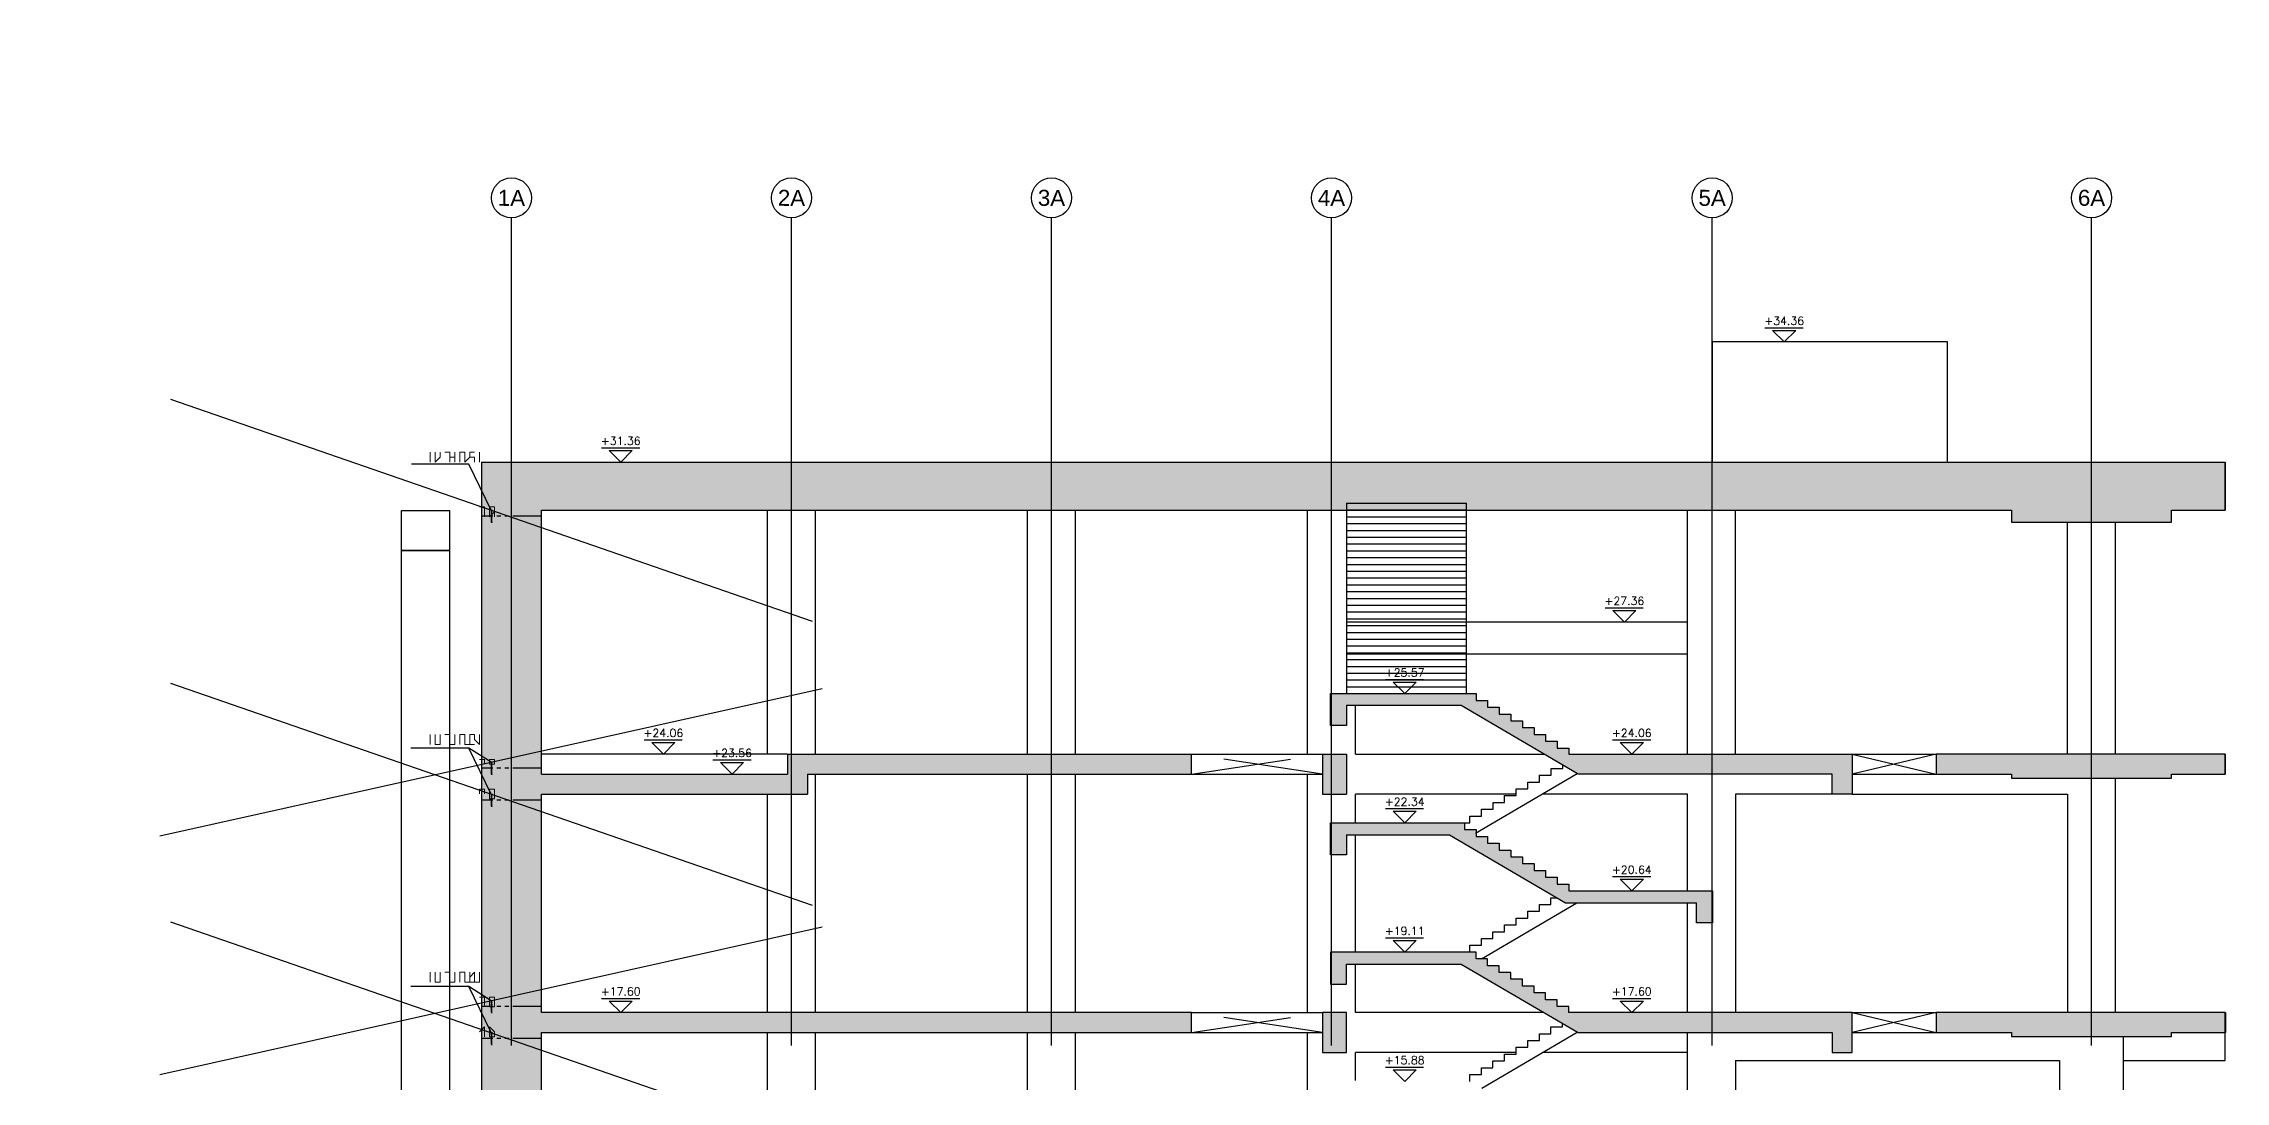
# Model space of a CAD drawing. Header units: inches. Extents: x 400392 to 401495, y 4543971 to 4544133.
# Drawn here: x 401127.4 to 401181.9, y 4544019.8 to 4544045.7 of the extents above; entities that cross this region are included whole.
import ezdxf
from ezdxf.enums import TextEntityAlignment as Align

# ---------------------------------------------------------------- set-up
doc = ezdxf.new("R2010")
doc.units = ezdxf.units.IN
doc.header["$MEASUREMENT"] = 0
for name, pattern in [('ACAD_ISO05W100', [33, 24, -3, 0, -3, 0, -3]), ('AKS', [3, 2.5, -0.25, 0, -0.25]), ('CIZGI', [0.4, 0.25, -0.15]), ('CONTINU', [0]), ('HIDDEN', [0.375, 0.25, -0.125])]:
    doc.linetypes.add(name, pattern=pattern)
for name, color, linetype in [('aks prota', 2, 'AKS'), ('caks prota', 4, 'Continuous'), ('görünüş prota', 4, 'Continuous'), ('inşaat derzi prota', 11, 'Continuous'), ('kesik prota', 2, 'CIZGI'), ('kesit prota', 1, 'Continuous'), ('kesit tarama prota', 252, 'Continuous'), ('kot prota', 4, 'Continuous'), ('merdiven prota', 2, 'Continuous'), ('not çizgisi prota', 4, 'Continuous'), ('PRT-CST-rc_level', 6, 'Continuous'), ('PRT-CST-rc_levermark', 4, 'Continuous'), ('st_s_su tutucu', 2, 'Continuous'), ('st_s_ölçü', 4, 'Continuous'), ('taks prota', 7, 'Continuous'), ('ölçü prota', 4, 'Continuous')]:
    doc.layers.add(name, color=color, linetype=linetype)
doc.layers.add('PRT-KD-kazik', color=172, linetype='Continuous', lineweight=25)
doc.styles.add('OLCU', font='romanstw.shx')
doc.styles.add('TAKS', font='Arial Unicode.ttf')
doc.dimstyles.new('1-50', dxfattribs={"dimtxt": 10, "dimasz": 4, "dimexe": 4, "dimexo": 8, "dimgap": 4, "dimtad": 1, "dimdec": 1, "dimrnd": 0.05, "dimzin": 9, "dimdsep": 46, "dimtxsty": 'OLCU', "dimblk1": 'OBLIQUE', "dimblk2": 'OBLIQUE', "dimsah": 1, "dimcen": 2, "dimdle": 4, "dimclrd": 4, "dimclre": 4, "dimclrt": 3, "dimadec": 1, "dimazin": 0, "dimtfac": 1, "dimtdec": 1, "dimtix": 1, "dimtmove": 2, "dimatfit": 3, "dimldrblk": 'OBLIQUE', "dimfxl": 1, "dimtvp": 1, "dimtolj": 1, "dimtzin": 1, "dimarcsym": 0})

# ---------------------------------------------------------------- blocks, each defined once
blk = doc.blocks.new('KOTK5')
at = {"layer": 'PRT-CST-rc_levermark'}
blk.add_line((217, 160), (-213, 160), dxfattribs=at)
blk.add_lwpolyline([(130, 130), (-130, 130), (0, 0)], close=True, dxfattribs=at)
at = {"layer": 'PRT-CST-rc_level', "style": 'OLCU'}
blk.add_attdef('000.00', text='', height=90, dxfattribs=at).set_placement((0, 193), align=Align.CENTER)
blk = doc.blocks.new('_Oblique')
at = {"layer": 'st_s_ölçü', "lineweight": -2}
blk.add_line((-0.5, -0.5), (0.5, 0.5), dxfattribs=at)
blk = doc.blocks.new('D')
at = {"layer": 'st_s_su tutucu', "linetype": 'CONTINU', "ltscale": 0.2}
for p, q in [((-39988, 52508), (-39993, 52508)), ((-39993, 52508), (-39993, 52507)), ((-39993, 52507), (-39991, 52506)), ((-39991, 52499), (-39992, 52499)), ((-39992, 52499), (-39992, 52498)), ((-39992, 52498), (-39991, 52498)), ((-39991, 52489), (-39992, 52489)), ((-39992, 52489), (-39992, 52488)), ((-39992, 52488), (-39991, 52488)), ((-39991, 52479), (-39992, 52479)), ((-39992, 52479), (-39992, 52478)), ((-39992, 52478), (-39991, 52478)), ((-39992, 52468), (-39992, 52469)), ((-39992, 52469), (-39991, 52469)), ((-39991, 52468), (-39992, 52468)), ((-39991, 52506), (-39991, 52499)), ((-39991, 52498), (-39991, 52489)), ((-39991, 52488), (-39991, 52479)), ((-39991, 52469), (-39991, 52478)), ((-39991, 52459), (-39991, 52468)), ((-39990, 52506), (-39988, 52507)), ((-39990, 52499), (-39990, 52506)), ((-39989, 52499), (-39990, 52499)), ((-39990, 52489), (-39990, 52498)), ((-39990, 52498), (-39989, 52498)), ((-39989, 52489), (-39990, 52489)), ((-39990, 52479), (-39990, 52488)), ((-39990, 52488), (-39989, 52488)), ((-39989, 52479), (-39990, 52479)), ((-39990, 52478), (-39989, 52478)), ((-39990, 52478), (-39990, 52469)), ((-39990, 52469), (-39989, 52469)), ((-39989, 52468), (-39990, 52468)), ((-39990, 52468), (-39990, 52459)), ((-39989, 52498), (-39989, 52499)), ((-39989, 52488), (-39989, 52489)), ((-39989, 52478), (-39989, 52479)), ((-39989, 52469), (-39989, 52468)), ((-39988, 52507), (-39988, 52508)), ((-39993, 52449), (-39991, 52450)), ((-39993, 52448), (-39993, 52449)), ((-39988, 52448), (-39993, 52448)), ((-39992, 52458), (-39992, 52459)), ((-39992, 52459), (-39991, 52459)), ((-39991, 52458), (-39992, 52458)), ((-39991, 52450), (-39991, 52458)), ((-39990, 52459), (-39989, 52459)), ((-39989, 52458), (-39990, 52458)), ((-39990, 52458), (-39990, 52450)), ((-39990, 52450), (-39988, 52449)), ((-39989, 52459), (-39989, 52458)), ((-39988, 52449), (-39988, 52448))]:
    blk.add_line(p, q, dxfattribs=at)

msp = doc.modelspace()

# ---------------------------------------------------------------- hatches: boundary and pattern name
at = {"layer": 'kesit tarama prota'}
h = msp.add_hatch(color=256, dxfattribs=at)
h.dxf.hatch_style = 1
h.paths.add_polyline_path([(401181.938, 4543998.645), (401175.01, 4543998.645), (401175.01, 4544000.375), (401181.938, 4544000.375), (401181.938, 4544000.575), (401174.71, 4544000.575), (401174.71, 4543998.645), (401172.61, 4543998.645), (401172.61, 4544000.575), (401165.525, 4544000.575), (401165.525, 4544000.728), (401165.235, 4544000.728), (401165.235, 4544000.898), (401164.945, 4544000.898), (401164.945, 4544001.068), (401164.655, 4544001.068), (401164.655, 4544001.238), (401164.365, 4544001.238), (401164.365, 4544001.408), (401164.075, 4544001.408), (401164.075, 4544001.578), (401163.785, 4544001.578), (401163.785, 4544001.748), (401163.495, 4544001.748), (401163.495, 4544001.918), (401163.205, 4544001.918), (401163.205, 4544002.088), (401159.569, 4544002.088), (401159.569, 4544001.289), (401159.969, 4544001.289), (401159.969, 4544001.788), (401162.833, 4544001.788), (401164.903, 4544000.575), (401159.669, 4544000.575), (401159.669, 4544000.375), (401165.209, 4544000.375), (401165.209, 4543998.645), (401144.01, 4543998.645), (401144.01, 4544000.375), (401156.094, 4544000.375), (401156.094, 4544000.575), (401140.344, 4544000.575), (401140.344, 4544006.095), (401156.094, 4544006.095), (401156.094, 4544006.695), (401140.344, 4544006.695), (401140.344, 4544011.555), (401156.094, 4544011.555), (401156.094, 4544012.155), (401139.844, 4544012.155), (401139.844, 4544020.985), (401156.094, 4544020.985), (401156.094, 4544021.485), (401139.844, 4544021.485), (401139.844, 4544026.945), (401146.494, 4544026.945), (401146.494, 4544027.445), (401156.094, 4544027.445), (401156.094, 4544027.945), (401145.994, 4544027.945), (401145.994, 4544027.445), (401139.844, 4544027.445), (401139.844, 4544034.045), (401176.594, 4544034.045), (401176.594, 4544033.745), (401180.594, 4544033.745), (401180.594, 4544034.045), (401181.933, 4544034.045), (401181.933, 4544035.245), (401138.344, 4544035.245), (401138.344, 4543996.645), (401139.26, 4543996.645), (401140.36, 4543994.445), (401147.36, 4543994.445), (401148.46, 4543996.645), (401181.938, 4543996.645)])
h.paths.add_polyline_path([(401165.509, 4543998.645), (401165.509, 4544000.375), (401172.31, 4544000.375), (401172.31, 4543998.645)], flags=16)
h.paths.add_polyline_path([(401145.36, 4543996.445), (401144.01, 4543996.445), (401144.01, 4543998.445), (401145.36, 4543998.445)], flags=16)
h.paths.add_polyline_path([(401143.71, 4543996.445), (401142.36, 4543996.445), (401142.36, 4543998.445), (401143.71, 4543998.445)], flags=16)
h.paths.add_polyline_path([(401143.71, 4543998.645), (401140.344, 4543998.645), (401140.344, 4544000.375), (401143.71, 4544000.375)], flags=16)
h = msp.add_hatch(color=256, dxfattribs=at)
h.dxf.hatch_style = 1
h.paths.add_polyline_path([(401172.61, 4544027.945), (401165.526, 4544027.945), (401165.526, 4544028.098), (401165.236, 4544028.098), (401165.236, 4544028.268), (401164.946, 4544028.268), (401164.946, 4544028.438), (401164.656, 4544028.438), (401164.656, 4544028.608), (401164.366, 4544028.608), (401164.366, 4544028.778), (401164.076, 4544028.778), (401164.076, 4544028.948), (401163.786, 4544028.948), (401163.786, 4544029.118), (401163.496, 4544029.118), (401163.496, 4544029.288), (401163.206, 4544029.288), (401163.206, 4544029.458), (401159.569, 4544029.458), (401159.569, 4544028.659), (401159.969, 4544028.659), (401159.969, 4544029.158), (401162.834, 4544029.158), (401165.756, 4544027.445), (401172.11, 4544027.445), (401172.11, 4544026.945), (401172.61, 4544026.945)])
h = msp.add_hatch(color=256, dxfattribs=at)
h.dxf.hatch_style = 1
h.paths.add_polyline_path([(401159.969, 4544027.945), (401159.369, 4544027.945), (401159.369, 4544026.945), (401159.969, 4544026.945)])
h = msp.add_hatch(color=256, dxfattribs=at)
h.dxf.hatch_style = 1
h.paths.add_polyline_path([(401181.933, 4544027.945), (401174.71, 4544027.945), (401174.71, 4544027.445), (401176.594, 4544027.445), (401176.594, 4544027.345), (401180.594, 4544027.345), (401180.594, 4544027.445), (401181.933, 4544027.445)])
h = msp.add_hatch(color=256, dxfattribs=at)
h.dxf.hatch_style = 1
h.paths.add_polyline_path([(401169.119, 4544024.528), (401165.526, 4544024.528), (401165.526, 4544024.698), (401165.236, 4544024.698), (401165.236, 4544024.868), (401164.946, 4544024.868), (401164.946, 4544025.038), (401164.656, 4544025.038), (401164.656, 4544025.208), (401164.366, 4544025.208), (401164.366, 4544025.378), (401164.076, 4544025.378), (401164.076, 4544025.548), (401163.786, 4544025.548), (401163.786, 4544025.718), (401163.496, 4544025.718), (401163.496, 4544025.888), (401163.206, 4544025.888), (401163.206, 4544026.058), (401162.916, 4544026.058), (401162.916, 4544026.228), (401159.569, 4544026.228), (401159.569, 4544025.429), (401159.969, 4544025.429), (401159.969, 4544025.928), (401162.544, 4544025.928), (401165.444, 4544024.228), (401168.719, 4544024.228), (401168.719, 4544023.729), (401169.119, 4544023.729)])
h = msp.add_hatch(color=256, dxfattribs=at)
h.dxf.hatch_style = 1
h.paths.add_polyline_path([(401172.611, 4544021.485), (401165.526, 4544021.485), (401165.526, 4544021.638), (401165.236, 4544021.638), (401165.236, 4544021.808), (401164.946, 4544021.808), (401164.946, 4544021.978), (401164.656, 4544021.978), (401164.656, 4544022.148), (401164.366, 4544022.148), (401164.366, 4544022.318), (401164.076, 4544022.318), (401164.076, 4544022.488), (401163.786, 4544022.488), (401163.786, 4544022.658), (401163.496, 4544022.658), (401163.496, 4544022.828), (401163.206, 4544022.828), (401163.206, 4544022.998), (401162.665, 4544022.998), (401159.569, 4544022.998), (401159.569, 4544022.199), (401159.969, 4544022.199), (401159.969, 4544022.698), (401162.834, 4544022.698), (401165.756, 4544020.985), (401172.111, 4544020.985), (401172.111, 4544020.485), (401172.611, 4544020.485)])
h = msp.add_hatch(color=256, dxfattribs=at)
h.dxf.hatch_style = 1
h.paths.add_polyline_path([(401159.969, 4544021.485), (401159.369, 4544021.485), (401159.369, 4544020.485), (401159.969, 4544020.485)])
h = msp.add_hatch(color=256, dxfattribs=at)
h.dxf.hatch_style = 1
h.paths.add_polyline_path([(401181.938, 4544021.485), (401174.71, 4544021.485), (401174.71, 4544020.985), (401176.594, 4544020.985), (401176.594, 4544020.885), (401180.594, 4544020.885), (401180.594, 4544020.985), (401181.938, 4544020.985)])

# ---------------------------------------------------------------- linework, layer by layer
at = {"layer": 'aks prota', "ltscale": 10}
for p, q in [((401139.094, 4543990.565), (401139.094, 4544041.346)), ((401146.094, 4543990.565), (401146.094, 4544041.346)), ((401152.594, 4543990.565), (401152.594, 4544041.346)), ((401159.594, 4543990.565), (401159.594, 4544041.346)), ((401169.11, 4543990.565), (401169.11, 4544041.346)), ((401178.594, 4543990.565), (401178.594, 4544041.346))]:
    msp.add_line(p, q, dxfattribs=at)
at = {"layer": 'caks prota', "ltscale": 0.05}
for centre in [(401139.094, 4544041.846), (401146.094, 4544041.846), (401152.594, 4544041.846), (401159.594, 4544041.846), (401169.11, 4544041.846), (401178.594, 4544041.846)]:
    msp.add_circle(centre, 0.5, dxfattribs=at)
at = {"layer": 'görünüş prota', "color": 4}
for p, q in [((401145.494, 4544027.945), (401145.494, 4544034.045)), ((401146.694, 4544027.945), (401146.694, 4544034.045)), ((401151.994, 4544027.945), (401151.994, 4544034.045)), ((401153.194, 4544027.945), (401153.194, 4544034.045)), ((401158.994, 4544027.945), (401158.994, 4544034.045)), ((401168.494, 4544027.945), (401168.494, 4544034.045)), ((401169.694, 4544027.945), (401169.694, 4544034.045)), ((401177.994, 4544027.945), (401177.994, 4544033.745)), ((401179.194, 4544027.945), (401179.194, 4544033.745)), ((401160.194, 4544027.945), (401160.194, 4544029.158)), ((401156.094, 4544027.945), (401159.369, 4544027.945)), ((401146.694, 4544021.485), (401146.694, 4544027.445)), ((401151.994, 4544021.485), (401151.994, 4544027.445)), ((401153.194, 4544021.485), (401153.194, 4544027.445)), ((401156.094, 4544027.445), (401159.369, 4544027.445)), ((401158.994, 4544021.485), (401158.994, 4544027.445)), ((401179.194, 4544021.485), (401179.194, 4544027.345)), ((401145.494, 4544021.485), (401145.494, 4544026.945)), ((401160.194, 4544026.249), (401160.194, 4544026.945)), ((401160.194, 4544023.019), (401160.194, 4544025.928)), ((401168.494, 4544021.485), (401168.494, 4544024.228)), ((401160.194, 4544021.485), (401160.194, 4544022.698)), ((401156.094, 4544021.485), (401159.369, 4544021.485)), ((401145.494, 4544012.155), (401145.494, 4544020.985)), ((401146.694, 4544012.155), (401146.694, 4544020.985)), ((401151.994, 4544012.155), (401151.994, 4544020.985)), ((401153.194, 4544012.155), (401153.194, 4544020.985)), ((401156.094, 4544020.985), (401159.369, 4544020.985)), ((401158.994, 4544012.155), (401158.994, 4544020.985)), ((401168.494, 4544018.259), (401168.494, 4544020.985)), ((401179.394, 4544012.155), (401179.394, 4544020.885)), ((401160.194, 4544019.789), (401160.194, 4544020.485))]:
    msp.add_line(p, q, dxfattribs=at)
for points in [[(401174.99, 4544035.245), (401174.99, 4544038.245), (401169.11, 4544038.245), (401169.11, 4544035.245)], [(401159.969, 4544034.218), (401159.969, 4544029.458)], [(401159.969, 4544034.218), (401162.969, 4544034.218)], [(401162.969, 4544029.458), (401162.969, 4544034.218)], [(401159.969, 4544034.048), (401162.969, 4544034.048)], [(401159.969, 4544033.878), (401162.969, 4544033.878)], [(401159.969, 4544033.708), (401162.969, 4544033.708)], [(401159.969, 4544033.538), (401162.969, 4544033.538)], [(401159.969, 4544033.368), (401162.969, 4544033.368)], [(401159.969, 4544033.198), (401162.969, 4544033.198)], [(401159.969, 4544033.028), (401162.969, 4544033.028)], [(401159.969, 4544032.858), (401162.969, 4544032.858)], [(401159.969, 4544032.688), (401162.969, 4544032.688)], [(401159.969, 4544032.518), (401162.969, 4544032.518)], [(401159.969, 4544032.348), (401162.969, 4544032.348)], [(401159.969, 4544032.178), (401162.969, 4544032.178)], [(401159.969, 4544032.008), (401162.969, 4544032.008)], [(401159.969, 4544031.838), (401162.969, 4544031.838)], [(401159.969, 4544031.668), (401162.969, 4544031.668)], [(401159.969, 4544031.498), (401162.969, 4544031.498)], [(401159.969, 4544031.328), (401162.969, 4544031.328)], [(401159.969, 4544031.158), (401162.969, 4544031.158)], [(401159.969, 4544030.988), (401162.969, 4544030.988)], [(401159.969, 4544030.818), (401162.969, 4544030.818)], [(401159.969, 4544030.648), (401162.969, 4544030.648)], [(401159.969, 4544030.478), (401162.969, 4544030.478)], [(401159.969, 4544030.308), (401162.969, 4544030.308)], [(401159.969, 4544030.138), (401162.969, 4544030.138)], [(401159.969, 4544029.968), (401162.969, 4544029.968)], [(401159.969, 4544029.798), (401162.969, 4544029.798)], [(401159.969, 4544029.628), (401162.969, 4544029.628)], [(401145.994, 4544027.945), (401139.844, 4544027.945)], [(401162.91, 4544026.228), (401163.052, 4544026.228), (401163.052, 4544026.398), (401163.342, 4544026.398), (401163.342, 4544026.568), (401163.632, 4544026.568), (401163.632, 4544026.738), (401163.922, 4544026.738), (401163.922, 4544026.908), (401164.212, 4544026.908), (401164.212, 4544027.078), (401164.502, 4544027.078), (401164.502, 4544027.248), (401164.792, 4544027.248), (401164.792, 4544027.418), (401165.082, 4544027.418), (401165.082, 4544027.588), (401165.372, 4544027.588), (401165.372, 4544027.67)], [(401172.611, 4544027.945), (401174.71, 4544027.945)], [(401163.197, 4544025.972), (401165.733, 4544027.458)], [(401172.611, 4544027.445), (401174.71, 4544027.445)], [(401172.11, 4544026.945), (401169.694, 4544026.945), (401169.694, 4544021.485)], [(401172.611, 4544026.945), (401177.994, 4544026.945), (401177.994, 4544021.485)], [(401163.05, 4544022.998), (401163.05, 4544023.168), (401163.34, 4544023.168), (401163.34, 4544023.338), (401163.63, 4544023.338), (401163.63, 4544023.508), (401163.92, 4544023.508), (401163.92, 4544023.678), (401164.21, 4544023.678), (401164.21, 4544023.848), (401164.5, 4544023.848), (401164.5, 4544024.018), (401164.79, 4544024.018), (401164.79, 4544024.188), (401165.08, 4544024.188), (401165.08, 4544024.358), (401165.217, 4544024.358)], [(401163.342, 4544022.828), (401165.73, 4544024.228)], [(401163.05, 4544019.768), (401163.05, 4544019.938), (401163.34, 4544019.938), (401163.34, 4544020.108), (401163.63, 4544020.108), (401163.63, 4544020.278), (401163.92, 4544020.278), (401163.92, 4544020.448), (401164.21, 4544020.448), (401164.21, 4544020.618), (401164.5, 4544020.618), (401164.5, 4544020.788), (401164.79, 4544020.788), (401164.79, 4544020.958), (401165.08, 4544020.958), (401165.08, 4544021.128), (401165.37, 4544021.128), (401165.37, 4544021.208)], [(401172.611, 4544021.485), (401174.71, 4544021.485)], [(401163.353, 4544019.598), (401165.735, 4544020.994)], [(401172.611, 4544020.985), (401174.71, 4544020.985)], [(401169.694, 4544020.285), (401169.694, 4544017.255)], [(401169.694, 4544020.285), (401177.794, 4544020.285), (401177.794, 4544012.155)]]:
    msp.add_lwpolyline(points, dxfattribs=at)
at = {"layer": 'inşaat derzi prota', "linetype": 'ACAD_ISO05W100', "ltscale": 0.03}
for points in [[(401139.844, 4544033.895), (401138.344, 4544033.895)], [(401139.844, 4544027.595), (401138.344, 4544027.595)], [(401139.844, 4544026.795), (401138.344, 4544026.795)], [(401139.844, 4544021.635), (401138.344, 4544021.635)], [(401139.844, 4544020.835), (401138.344, 4544020.835)]]:
    msp.add_lwpolyline(points, dxfattribs=at)
at = {"layer": 'kesik prota', "ltscale": 10}
for p, q in [((401181.933, 4544034.045), (401181.933, 4544035.245)), ((401181.933, 4544027.445), (401181.933, 4544027.945)), ((401181.933, 4544020.285), (401181.933, 4544021.485))]:
    msp.add_line(p, q, dxfattribs=at)
at = {"layer": 'kesit prota', "color": 1}
for p, q in [((401138.344, 4544035.245), (401181.933, 4544035.245)), ((401139.844, 4544027.445), (401139.844, 4544034.045)), ((401145.994, 4544027.945), (401156.094, 4544027.945)), ((401145.994, 4544027.945), (401145.994, 4544027.445)), ((401156.094, 4544027.445), (401156.094, 4544027.945)), ((401159.369, 4544027.945), (401159.969, 4544027.945)), ((401159.369, 4544027.945), (401159.369, 4544026.945)), ((401159.969, 4544027.945), (401159.969, 4544026.945)), ((401139.844, 4544027.445), (401145.994, 4544027.445)), ((401146.494, 4544027.445), (401156.094, 4544027.445)), ((401146.494, 4544027.445), (401146.494, 4544026.945)), ((401139.844, 4544026.945), (401146.494, 4544026.945)), ((401159.369, 4544026.945), (401159.969, 4544026.945))]:
    msp.add_line(p, q, dxfattribs=at)
for points in [[(401138.344, 4544035.245), (401138.344, 4543996.645), (401139.26, 4543996.645), (401140.36, 4543994.445), (401147.36, 4543994.445), (401148.46, 4543996.645), (401181.938, 4543996.645)], [(401139.844, 4544034.045), (401176.594, 4544034.045), (401176.594, 4544033.745), (401180.594, 4544033.745), (401180.594, 4544034.045), (401181.933, 4544034.045)], [(401165.756, 4544027.445), (401162.834, 4544029.158), (401159.969, 4544029.158), (401159.969, 4544028.659), (401159.569, 4544028.659), (401159.569, 4544029.458), (401163.206, 4544029.458), (401163.206, 4544029.288), (401163.496, 4544029.288), (401163.496, 4544029.118), (401163.786, 4544029.118), (401163.786, 4544028.948), (401164.076, 4544028.948), (401164.076, 4544028.778), (401164.366, 4544028.778), (401164.366, 4544028.608), (401164.656, 4544028.608), (401164.656, 4544028.438), (401164.946, 4544028.438), (401164.946, 4544028.268), (401165.236, 4544028.268), (401165.236, 4544028.098), (401165.526, 4544028.098), (401165.526, 4544027.945), (401172.61, 4544027.945), (401172.61, 4544026.945), (401172.11, 4544026.945), (401172.11, 4544027.445), (401165.756, 4544027.445)], [(401181.933, 4544027.945), (401174.71, 4544027.945), (401174.71, 4544027.445), (401176.594, 4544027.445), (401176.594, 4544027.345), (401180.594, 4544027.345), (401180.594, 4544027.445), (401181.933, 4544027.445)], [(401172.61, 4544027.445), (401172.61, 4544027.445)], [(401140.344, 4544006.695), (401140.344, 4544011.555), (401156.094, 4544011.555), (401156.094, 4544012.155), (401139.844, 4544012.155), (401139.844, 4544020.985), (401156.094, 4544020.985), (401156.094, 4544021.485), (401139.844, 4544021.485), (401139.844, 4544026.945)], [(401159.969, 4544025.928), (401159.969, 4544025.429), (401159.569, 4544025.429), (401159.569, 4544026.228), (401162.916, 4544026.228), (401162.916, 4544026.058), (401163.206, 4544026.058), (401163.206, 4544025.888), (401163.496, 4544025.888), (401163.496, 4544025.718), (401163.786, 4544025.718), (401163.786, 4544025.548), (401164.076, 4544025.548), (401164.076, 4544025.378), (401164.366, 4544025.378), (401164.366, 4544025.208), (401164.656, 4544025.208), (401164.656, 4544025.038), (401164.946, 4544025.038), (401164.946, 4544024.868), (401165.236, 4544024.868), (401165.236, 4544024.698), (401165.526, 4544024.698), (401165.526, 4544024.528), (401169.119, 4544024.528), (401169.119, 4544023.729), (401168.719, 4544023.729), (401168.719, 4544024.228)], [(401162.899, 4544026.228), (401162.899, 4544026.228)], [(401159.969, 4544025.928), (401162.544, 4544025.928), (401165.444, 4544024.228), (401168.719, 4544024.228)], [(401163.189, 4544022.998), (401163.189, 4544022.998), (401159.569, 4544022.998), (401159.569, 4544022.199), (401159.969, 4544022.199), (401159.969, 4544022.698), (401162.834, 4544022.698), (401165.756, 4544020.985), (401172.111, 4544020.985), (401172.111, 4544020.485), (401172.611, 4544020.485), (401172.611, 4544021.485), (401165.526, 4544021.485), (401165.526, 4544021.638), (401165.236, 4544021.638), (401165.236, 4544021.808), (401164.946, 4544021.808), (401164.946, 4544021.978), (401164.656, 4544021.978), (401164.656, 4544022.148), (401164.366, 4544022.148), (401164.366, 4544022.318), (401164.076, 4544022.318), (401164.076, 4544022.488), (401163.786, 4544022.488), (401163.786, 4544022.658), (401163.496, 4544022.658), (401163.496, 4544022.828), (401163.206, 4544022.828), (401163.206, 4544022.998), (401162.665, 4544022.998)], [(401181.933, 4544021.485), (401174.71, 4544021.485), (401174.71, 4544020.985), (401176.594, 4544020.985), (401176.594, 4544020.885), (401180.594, 4544020.885), (401180.594, 4544020.985), (401181.933, 4544020.985)]]:
    msp.add_lwpolyline(points, dxfattribs=at)
msp.add_lwpolyline([(401159.369, 4544021.485), (401159.369, 4544020.485), (401159.969, 4544020.485), (401159.969, 4544021.485)], close=True, dxfattribs=at)
at = {"layer": 'kesit tarama prota'}
for points in [[(401181.933, 4544035.245), (401181.933, 4544034.045)], [(401181.933, 4544027.945), (401181.933, 4544027.445)], [(401181.938, 4544021.485), (401181.938, 4544020.985)]]:
    msp.add_lwpolyline(points, dxfattribs=at)
at = {"layer": 'merdiven prota', "linetype": 'HIDDEN', "ltscale": 10}
for points in [[(401159.369, 4544027.445), (401156.094, 4544027.945)], [(401156.094, 4544027.445), (401159.369, 4544027.945)], [(401172.611, 4544027.945), (401174.71, 4544027.445)], [(401174.71, 4544027.945), (401172.611, 4544027.445)], [(401156.094, 4544020.985), (401159.369, 4544021.485)], [(401159.369, 4544020.985), (401156.094, 4544021.485)], [(401172.611, 4544021.485), (401174.71, 4544020.985)], [(401174.71, 4544021.485), (401172.611, 4544020.985)]]:
    msp.add_lwpolyline(points, dxfattribs=at)
at = {"layer": 'PRT-KD-kazik', "color": 3}
for points in [[(401136.344, 4544034.033), (401137.544, 4544034.033), (401137.544, 4544033.033), (401136.344, 4544033.033)], [(401136.344, 4544033.033), (401137.544, 4544033.033), (401137.544, 4543988.733), (401136.344, 4543988.733)]]:
    msp.add_lwpolyline(points, close=True, dxfattribs=at)
at = {"layer": 'st_s_ölçü', "color": 6, "lineweight": 0}
for points in [[(401137.059, 4544035.488), (401137.059, 4544035.364), (401137.059, 4544035.241), (401137.059, 4544035.364)], [(401137.183, 4544035.488), (401137.183, 4544035.364), (401137.183, 4544035.241), (401137.307, 4544035.364), (401137.307, 4544035.488)], [(401137.431, 4544035.488), (401137.554, 4544035.488)], [(401137.554, 4544035.488), (401137.554, 4544035.241)], [(401137.554, 4544035.488), (401137.554, 4544035.364), (401137.678, 4544035.364), (401137.678, 4544035.241), (401137.678, 4544035.364), (401137.678, 4544035.488)], [(401137.802, 4544035.488), (401137.802, 4544035.241)], [(401137.802, 4544035.488), (401137.926, 4544035.488)], [(401137.926, 4544035.488), (401137.926, 4544035.364), (401137.926, 4544035.241), (401138.049, 4544035.364), (401138.049, 4544035.488)], [(401138.173, 4544035.488), (401138.049, 4544035.488), (401138.049, 4544035.364), (401138.173, 4544035.364), (401138.173, 4544035.241), (401138.173, 4544035.364)], [(401138.297, 4544034.127), (401138.421, 4544034.127), (401138.421, 4544034.003)], [(401137.059, 4544028.31), (401137.059, 4544028.434), (401137.059, 4544028.31), (401137.059, 4544028.186)], [(401137.183, 4544028.434), (401137.183, 4544028.31), (401137.183, 4544028.186), (401137.307, 4544028.186), (401137.307, 4544028.31), (401137.307, 4544028.434)], [(401137.431, 4544028.434), (401137.554, 4544028.434)], [(401137.554, 4544028.434), (401137.554, 4544028.186)], [(401137.554, 4544028.434), (401137.554, 4544028.31), (401137.554, 4544028.186), (401137.678, 4544028.186), (401137.678, 4544028.31), (401137.678, 4544028.434)], [(401137.802, 4544028.434), (401137.802, 4544028.186)], [(401137.802, 4544028.434), (401137.926, 4544028.434)], [(401137.926, 4544028.434), (401137.926, 4544028.31), (401137.926, 4544028.186), (401138.049, 4544028.186), (401138.049, 4544028.31), (401138.049, 4544028.434)], [(401138.173, 4544028.31), (401138.173, 4544028.434), (401138.049, 4544028.434), (401138.049, 4544028.31), (401138.049, 4544028.186), (401138.173, 4544028.186)], [(401138.173, 4544028.434), (401138.173, 4544028.31), (401138.297, 4544028.186), (401138.297, 4544028.31), (401138.297, 4544028.434)], [(401138.297, 4544027.815), (401138.421, 4544027.815), (401138.421, 4544027.691)], [(401138.297, 4544026.949), (401138.297, 4544027.072), (401138.421, 4544027.072), (401138.421, 4544026.949)], [(401137.059, 4544022.37), (401137.059, 4544022.493), (401137.059, 4544022.37), (401137.059, 4544022.246)], [(401137.183, 4544022.493), (401137.183, 4544022.246), (401137.307, 4544022.246), (401137.307, 4544022.493)], [(401137.431, 4544022.493), (401137.554, 4544022.493)], [(401137.554, 4544022.493), (401137.554, 4544022.246)], [(401137.554, 4544022.493), (401137.554, 4544022.246), (401137.678, 4544022.246), (401137.678, 4544022.493)], [(401137.802, 4544022.493), (401137.802, 4544022.246)], [(401137.802, 4544022.493), (401137.926, 4544022.493)], [(401137.926, 4544022.493), (401137.926, 4544022.246), (401138.049, 4544022.246), (401138.049, 4544022.493)], [(401138.173, 4544022.37), (401138.173, 4544022.493), (401138.049, 4544022.37), (401138.049, 4544022.246), (401138.173, 4544022.246)], [(401138.173, 4544022.493), (401138.173, 4544022.246), (401138.297, 4544022.246), (401138.297, 4544022.493)], [(401138.297, 4544021.875), (401138.421, 4544021.875), (401138.421, 4544021.751)], [(401138.421, 4544021.751), (401138.421, 4544021.627)], [(401138.668, 4544021.751), (401138.668, 4544021.627)], [(401138.297, 4544021.008), (401138.421, 4544021.132), (401138.421, 4544021.008), (401138.421, 4544020.884)]]:
    msp.add_lwpolyline(points, dxfattribs=at)
for points in [[(401138.297, 4544035.488), (401138.297, 4544035.364), (401138.297, 4544035.241), (401138.297, 4544035.364), (401138.297, 4544035.488)], [(401138.421, 4544034.003), (401138.421, 4544033.879), (401138.421, 4544034.003)], [(401138.421, 4544034.003), (401138.421, 4544033.879), (401138.421, 4544034.003)], [(401138.545, 4544033.879), (401138.545, 4544034.127), (401138.668, 4544034.127), (401138.668, 4544034.003), (401138.545, 4544033.879)], [(401138.668, 4544034.003), (401138.668, 4544033.879), (401138.668, 4544034.003)], [(401138.545, 4544027.691), (401138.545, 4544027.815), (401138.668, 4544027.815), (401138.668, 4544027.691), (401138.545, 4544027.691)], [(401138.545, 4544026.825), (401138.545, 4544027.072), (401138.668, 4544027.072), (401138.668, 4544026.949), (401138.668, 4544026.825), (401138.545, 4544026.825)], [(401138.421, 4544021.751), (401138.421, 4544021.627), (401138.421, 4544021.751)], [(401138.545, 4544021.627), (401138.545, 4544021.875), (401138.668, 4544021.875), (401138.668, 4544021.751), (401138.668, 4544021.627), (401138.545, 4544021.627)], [(401138.545, 4544020.884), (401138.545, 4544021.132), (401138.668, 4544021.008), (401138.668, 4544020.884), (401138.545, 4544020.884)]]:
    msp.add_lwpolyline(points, close=True, dxfattribs=at)
at = {"layer": 'ölçü prota'}
for p, q in [((401168.494, 4544031.245), (401159.969, 4544031.245)), ((401168.494, 4544030.445), (401159.969, 4544030.445))]:
    msp.add_line(p, q, dxfattribs=at)
for points in [[(401159.969, 4544027.945), (401159.969, 4544027.945)], [(401160.194, 4544027.945), (401164.903, 4544027.945)], [(401164.212, 4544026.945), (401160.194, 4544026.945)], [(401168.494, 4544024.549), (401168.494, 4544026.945), (401164.858, 4544026.945)], [(401164.903, 4544021.485), (401160.194, 4544021.485)], [(401164.21, 4544020.485), (401160.194, 4544020.485)], [(401168.494, 4544020.485), (401164.866, 4544020.485)], [(401179.394, 4544020.285), (401181.933, 4544020.285)]]:
    msp.add_lwpolyline(points, dxfattribs=at)

# ---------------------------------------------------------------- block references
at = {"layer": 'kot prota', "linetype": 'CONTINU', "ltscale": 0.1}
ref = msp.add_blockref('KOTK5', (401170.91, 4544038.245), dxfattribs=dict(at, xscale=-0.002222222222222221, yscale=0.002222222222222221, zscale=0.002222222222222222, rotation=1.399620875197627e-05))
ref.add_attrib('000.00', '+34.36', dxfattribs={"layer": 'PRT-CST-rc_level', "height": 0.2, "rotation": 0, "style": 'OLCU'}).set_placement((401170.91, 4544038.674), align=Align.CENTER)
ref = msp.add_blockref('KOTK5', (401141.825, 4544035.245), dxfattribs=dict(at, xscale=-0.002222222222222221, yscale=0.002222222222222221, zscale=0.002222222222222222, rotation=1.399620875197627e-05))
ref.add_attrib('000.00', '+31.36', dxfattribs={"layer": 'PRT-CST-rc_level', "height": 0.2, "rotation": 0, "style": 'OLCU'}).set_placement((401141.825, 4544035.674), align=Align.CENTER)
ref = msp.add_blockref('KOTK5', (401166.914, 4544031.245), dxfattribs=dict(at, xscale=-0.002222222222222221, yscale=0.002222222222222221, zscale=0.002222222222222222, rotation=1.399620875197627e-05))
ref.add_attrib('000.00', '+27.36', dxfattribs={"layer": 'PRT-CST-rc_level', "height": 0.2, "rotation": 0, "style": 'OLCU'}).set_placement((401166.914, 4544031.674), align=Align.CENTER)
ref = msp.add_blockref('KOTK5', (401161.423, 4544029.458), dxfattribs=dict(at, xscale=-0.002222222222222221, yscale=0.002222222222222221, zscale=0.002222222222222222, rotation=1.399620875197627e-05))
ref.add_attrib('000.00', '+25.57', dxfattribs={"layer": 'PRT-CST-rc_level', "height": 0.2, "rotation": 0, "style": 'OLCU'}).set_placement((401161.423, 4544029.887), align=Align.CENTER)
ref = msp.add_blockref('KOTK5', (401142.891, 4544027.945), dxfattribs=dict(at, xscale=-0.002222222222222221, yscale=0.002222222222222221, zscale=0.002222222222222222, rotation=1.399620875197627e-05))
ref.add_attrib('000.00', '+24.06', dxfattribs={"layer": 'PRT-CST-rc_level', "height": 0.2, "rotation": 0, "style": 'OLCU'}).set_placement((401142.891, 4544028.374), align=Align.CENTER)
ref = msp.add_blockref('KOTK5', (401167.1, 4544027.945), dxfattribs=dict(at, xscale=-0.002222222222222221, yscale=0.002222222222222221, zscale=0.002222222222222222, rotation=1.399620875197627e-05))
ref.add_attrib('000.00', '+24.06', dxfattribs={"layer": 'PRT-CST-rc_level', "height": 0.2, "rotation": 0, "style": 'OLCU'}).set_placement((401167.1, 4544028.374), align=Align.CENTER)
ref = msp.add_blockref('KOTK5', (401144.609, 4544027.445), dxfattribs=dict(at, xscale=-0.002222222222222221, yscale=0.002222222222222221, zscale=0.002222222222222222, rotation=1.399620875197627e-05))
ref.add_attrib('000.00', '+23.56', dxfattribs={"layer": 'PRT-CST-rc_level', "height": 0.2, "rotation": 0, "style": 'OLCU'}).set_placement((401144.609, 4544027.874), align=Align.CENTER)
ref = msp.add_blockref('KOTK5', (401161.423, 4544026.228), dxfattribs=dict(at, xscale=-0.002222222222222221, yscale=0.002222222222222221, zscale=0.002222222222222222, rotation=1.399620875197627e-05))
ref.add_attrib('000.00', '+22.34', dxfattribs={"layer": 'PRT-CST-rc_level', "height": 0.2, "rotation": 0, "style": 'OLCU'}).set_placement((401161.423, 4544026.657), align=Align.CENTER)
ref = msp.add_blockref('KOTK5', (401167.1, 4544024.528), dxfattribs=dict(at, xscale=-0.002222222222222221, yscale=0.002222222222222221, zscale=0.002222222222222222, rotation=1.399620875197627e-05))
ref.add_attrib('000.00', '+20.64', dxfattribs={"layer": 'PRT-CST-rc_level', "height": 0.2, "rotation": 0, "style": 'OLCU'}).set_placement((401167.1, 4544024.957), align=Align.CENTER)
ref = msp.add_blockref('KOTK5', (401161.423, 4544022.998), dxfattribs=dict(at, xscale=-0.002222222222222221, yscale=0.002222222222222221, zscale=0.002222222222222222, rotation=1.399620875197627e-05))
ref.add_attrib('000.00', '+19.11', dxfattribs={"layer": 'PRT-CST-rc_level', "height": 0.2, "rotation": 0, "style": 'OLCU'}).set_placement((401161.423, 4544023.427), align=Align.CENTER)
ref = msp.add_blockref('KOTK5', (401141.825, 4544021.485), dxfattribs=dict(at, xscale=-0.002222222222222221, yscale=0.002222222222222221, zscale=0.002222222222222222, rotation=1.399620875197627e-05))
ref.add_attrib('000.00', '+17.60', dxfattribs={"layer": 'PRT-CST-rc_level', "height": 0.2, "rotation": 0, "style": 'OLCU'}).set_placement((401141.825, 4544021.914), align=Align.CENTER)
ref = msp.add_blockref('KOTK5', (401167.1, 4544021.485), dxfattribs=dict(at, xscale=-0.002222222222222221, yscale=0.002222222222222221, zscale=0.002222222222222222, rotation=1.399620875197627e-05))
ref.add_attrib('000.00', '+17.60', dxfattribs={"layer": 'PRT-CST-rc_level', "height": 0.2, "rotation": 0, "style": 'OLCU'}).set_placement((401167.1, 4544021.914), align=Align.CENTER)
ref = msp.add_blockref('KOTK5', (401161.423, 4544019.768), dxfattribs=dict(at, xscale=-0.002222222222222221, yscale=0.002222222222222221, zscale=0.002222222222222222, rotation=1.399620875197627e-05))
ref.add_attrib('000.00', '+15.88', dxfattribs={"layer": 'PRT-CST-rc_level', "height": 0.2, "rotation": 0, "style": 'OLCU'}).set_placement((401161.423, 4544020.197), align=Align.CENTER)
at = {"layer": 'st_s_ölçü', "xscale": 0.004999999999999996, "yscale": 0.004999999999999996, "zscale": 0.004999999999999996, "rotation": 180.0000139962129}
for p in [(400938.643, 4544296.286), (400938.643, 4544289.986), (400938.643, 4544289.186), (400938.643, 4544284.026), (400938.643, 4544283.226)]:
    msp.add_blockref('D', p, dxfattribs=at)

# ---------------------------------------------------------------- texts
at = {"layer": 'taks prota', "style": 'TAKS'}
for s, p in [('1A', (401139.094, 4544041.846)), ('2A', (401146.094, 4544041.846)), ('3A', (401152.594, 4544041.846)), ('4A', (401159.594, 4544041.846)), ('5A', (401169.11, 4544041.846)), ('6A', (401178.594, 4544041.846))]:
    msp.add_text(s, height=0.4, rotation=359.5052, dxfattribs=at).set_placement(p, align=Align.MIDDLE_CENTER)

# ---------------------------------------------------------------- leaders
at = {"layer": 'not çizgisi prota'}
for points in [[(401138.589, 4544034.045), (401138.03, 4544035.195), (401136.592, 4544035.195)], [(401138.589, 4544026.945), (401138.03, 4544028.095), (401136.592, 4544028.095)], [(401138.582, 4544027.744), (401138.03, 4544028.095), (401136.58, 4544028.095)], [(401138.589, 4544020.985), (401138.03, 4544022.135), (401136.592, 4544022.135)], [(401138.582, 4544021.784), (401138.03, 4544022.135), (401136.58, 4544022.135)], [(401138.589, 4544011.655), (401138.03, 4544012.805), (401136.592, 4544012.805)], [(401138.582, 4544012.454), (401138.03, 4544012.805), (401136.58, 4544012.805)]]:
    msp.add_leader(points, dimstyle='1-50', override={"dimasz": 12, "dimgap": 4, "dimtad": 0}, dxfattribs=at)

doc.saveas('drawing.dxf')
